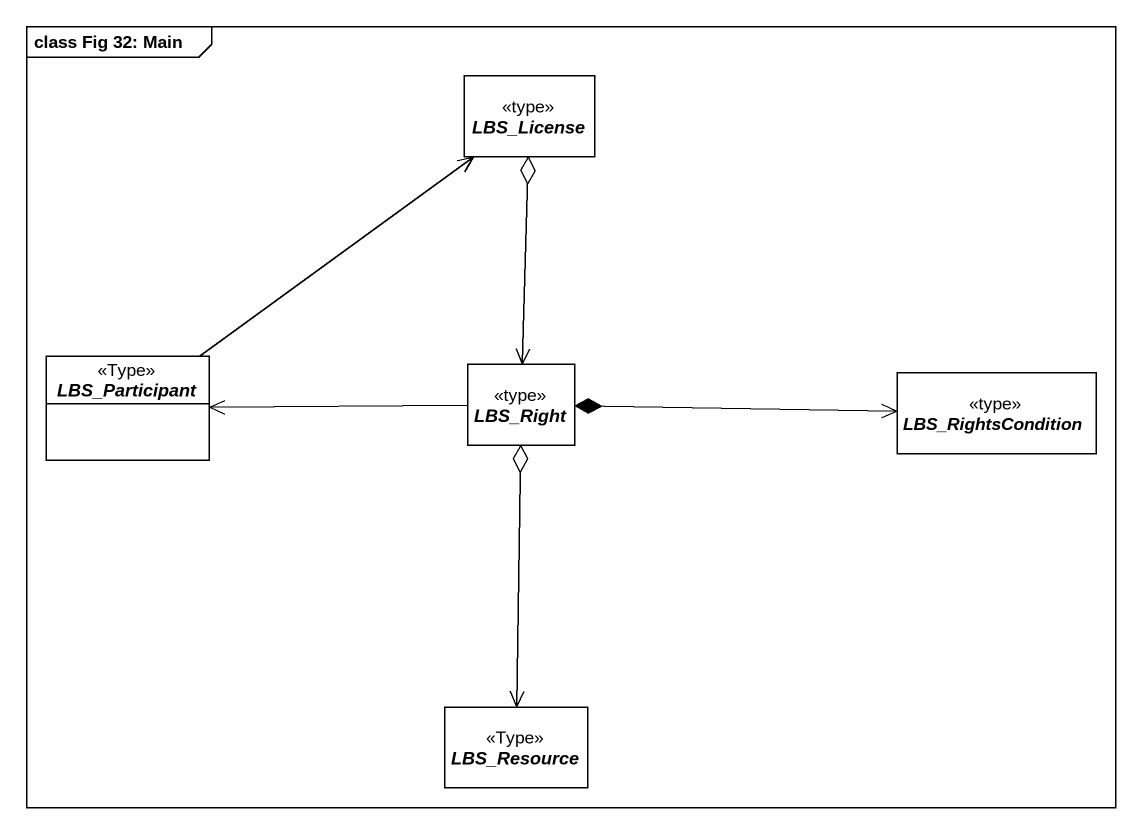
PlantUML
@startuml
mainframe class Fig 32: Main
hide circle
hide empty members
abstract class LBS_License <<type>>
abstract class LBS_Participant <<Type>>
abstract class LBS_Right <<type>>
abstract class LBS_RightsCondition <<type>>
abstract class LBS_Resource <<Type>>
LBS_License o--> LBS_Right
LBS_Participant -up-> LBS_License
LBS_Right -left-> LBS_Participant
LBS_Right *-right-> LBS_RightsCondition
LBS_Right o--> LBS_Resource
@enduml
